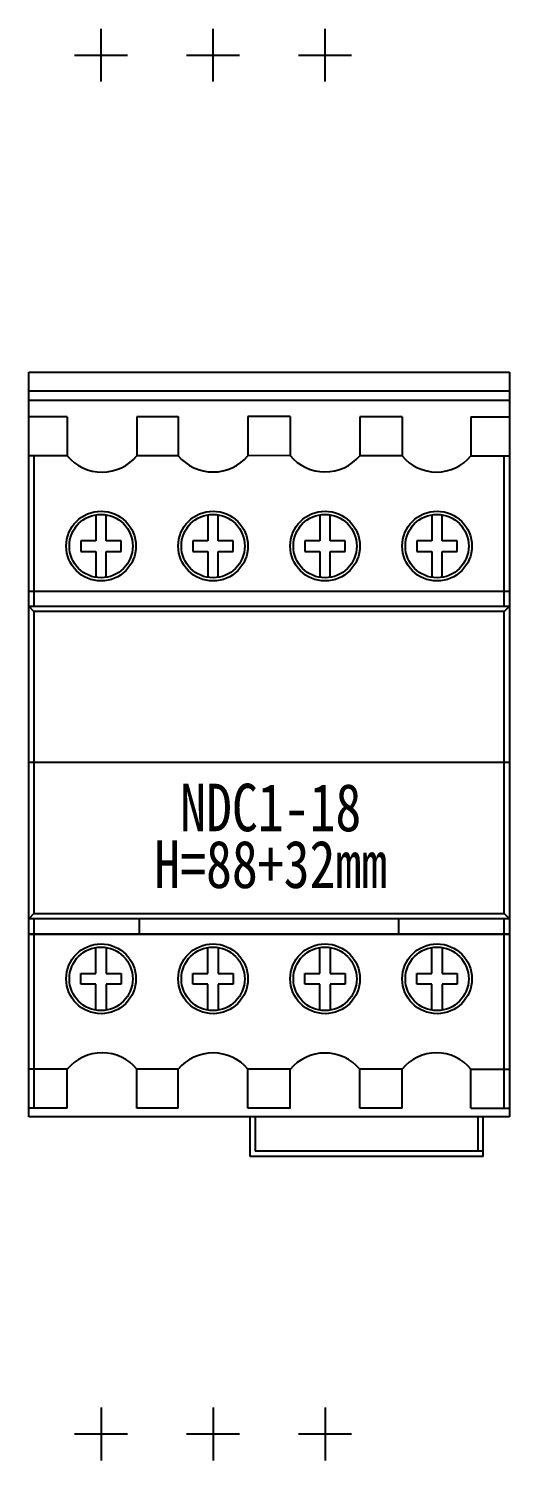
# Model space of a CAD drawing. Extents: x 1476551 to 1477151, y 431422 to 433222.
# Drawn here: x 1476911.1 to 1476956.6, y 432096.3 to 432231.8 of the extents above; entities that cross this region are included whole.
import ezdxf
from ezdxf.enums import TextEntityAlignment as Align

# ---------------------------------------------------------------- set-up
doc = ezdxf.new("R2010")
doc.units = 0
doc.header["$MEASUREMENT"] = 0
doc.layers.add('LY-SJ-YQJ', color=7, linetype='Continuous')
doc.layers.add('注释', color=1, linetype='Continuous')
doc.styles.add('-宋体', font='', dxfattribs={"width": 0.65})
doc.styles.get('-宋体').set_extended_font_data('NSimSun')

# ---------------------------------------------------------------- blocks, each defined once
blk = doc.blocks.new('接触器NDC1 18A-2022.1')
at = {"color": 0, "linetype": 'Continuous', "lineweight": 25}
for p, q in [((0, 36.91), (45.5, 36.91)), ((0, -33.53), (0, 36.91)), ((45.5, 36.91), (45.5, -33.53)), ((0, 35.17), (45.5, 35.17)), ((0, 34.27), (45.5, 34.27)), ((3.65, 32.71), (0, 32.71)), ((3.65, 32.71), (3.65, 29.01)), ((10.25, 32.71), (10.25, 29.02)), ((14.15, 32.71), (10.25, 32.71)), ((14.15, 32.72), (14.15, 29.02)), ((20.75, 32.72), (20.75, 29.02)), ((24.75, 32.72), (20.75, 32.72)), ((24.75, 32.73), (24.75, 29.03)), ((35.35, 32.71), (31.34, 32.71)), ((35.35, 32.71), (35.35, 29.01)), ((41.85, 32.71), (41.85, 29.01)), ((41.85, 32.71), (45.5, 32.71)), ((3.65, 29.01), (0, 29.01)), ((0.5, 29.01), (0.5, 14.78)), ((24.75, 29.03), (20.75, 29.02)), ((35.35, 29.01), (31.34, 29.01)), ((45, 14.78), (45, 29.01)), ((6.35, 23.42), (6.35, 20.97)), ((7.35, 20.97), (7.35, 23.42)), ((16.95, 23.42), (16.95, 20.97)), ((17.95, 20.97), (17.95, 23.42)), ((27.55, 23.42), (27.55, 20.97)), ((28.55, 20.97), (28.55, 23.42)), ((38.15, 23.42), (38.15, 20.97)), ((39.15, 20.97), (39.15, 23.42)), ((4.95, 20.97), (4.95, 19.97)), ((6.35, 20.97), (4.95, 20.97)), ((8.75, 20.97), (7.35, 20.97)), ((8.75, 19.97), (8.75, 20.97)), ((15.55, 20.97), (15.55, 19.97)), ((16.95, 20.97), (15.55, 20.97)), ((19.35, 20.97), (17.95, 20.97)), ((19.35, 19.97), (19.35, 20.97)), ((26.15, 20.97), (26.15, 19.97)), ((27.55, 20.97), (26.15, 20.97)), ((29.95, 20.97), (28.55, 20.97)), ((29.95, 19.97), (29.95, 20.97)), ((36.75, 20.97), (36.75, 19.97)), ((38.15, 20.97), (36.75, 20.97)), ((40.55, 20.97), (39.15, 20.97)), ((40.55, 19.97), (40.55, 20.97)), ((4.95, 19.97), (6.35, 19.97)), ((6.35, 19.97), (6.35, 17.51)), ((7.35, 19.97), (8.75, 19.97)), ((7.35, 17.51), (7.35, 19.97)), ((15.55, 19.97), (16.95, 19.97)), ((16.95, 19.97), (16.95, 17.51)), ((17.95, 19.97), (19.35, 19.97)), ((17.95, 17.51), (17.95, 19.97)), ((26.15, 19.97), (27.55, 19.97)), ((27.55, 19.97), (27.55, 17.51)), ((28.55, 19.97), (29.95, 19.97)), ((28.55, 17.51), (28.55, 19.97)), ((36.75, 19.97), (38.15, 19.97)), ((38.15, 19.97), (38.15, 17.51)), ((39.15, 19.97), (40.55, 19.97)), ((39.15, 17.51), (39.15, 19.97)), ((0, 16.22), (45.5, 16.22)), ((0, 14.78), (45.5, 14.78)), ((0.5, 14.28), (0, 14.78)), ((0.5, 14.28), (0.5, -14.28)), ((45, 14.28), (0.5, 14.28)), ((45.5, 14.78), (45, 14.28)), ((45, -14.28), (45, 14.28)), ((0.5, -14.28), (0, -14.78)), ((45.5, -14.78), (0, -14.78)), ((0.5, -14.28), (45, -14.28)), ((0.5, -14.78), (0.5, -32.63)), ((10.5, -16.28), (10.5, -14.78)), ((35, -14.78), (35, -16.28)), ((45.5, -14.78), (45, -14.28)), ((45, -32.71), (45, -14.78)), ((0, -16.22), (45.5, -16.22)), ((45.5, -16.28), (0, -16.28)), ((6.35, -19.97), (6.35, -17.51)), ((7.35, -17.51), (7.35, -19.97)), ((16.95, -19.97), (16.95, -17.51)), ((17.95, -17.51), (17.95, -19.97)), ((27.55, -19.97), (27.55, -17.51)), ((28.55, -17.51), (28.55, -19.97)), ((38.15, -19.97), (38.15, -17.51)), ((39.15, -17.51), (39.15, -19.97)), ((4.95, -19.97), (6.35, -19.97)), ((4.95, -20.97), (4.95, -19.97)), ((7.35, -19.97), (8.75, -19.97)), ((8.75, -19.97), (8.75, -20.97)), ((15.55, -19.97), (16.95, -19.97)), ((15.55, -20.97), (15.55, -19.97)), ((17.95, -19.97), (19.35, -19.97)), ((19.35, -19.97), (19.35, -20.97)), ((26.15, -19.97), (27.55, -19.97)), ((26.15, -20.97), (26.15, -19.97)), ((28.55, -19.97), (29.95, -19.97)), ((29.95, -19.97), (29.95, -20.97)), ((36.75, -19.97), (38.15, -19.97)), ((36.75, -20.97), (36.75, -19.97)), ((39.15, -19.97), (40.55, -19.97)), ((40.55, -19.97), (40.55, -20.97)), ((6.35, -20.97), (4.95, -20.97)), ((6.35, -23.42), (6.35, -20.97)), ((7.35, -20.97), (7.35, -23.42)), ((8.75, -20.97), (7.35, -20.97)), ((16.95, -20.97), (15.55, -20.97)), ((16.95, -23.42), (16.95, -20.97)), ((17.95, -20.97), (17.95, -23.42)), ((19.35, -20.97), (17.95, -20.97)), ((27.55, -20.97), (26.15, -20.97)), ((27.55, -23.42), (27.55, -20.97)), ((28.55, -20.97), (28.55, -23.42)), ((29.95, -20.97), (28.55, -20.97)), ((38.15, -20.97), (36.75, -20.97)), ((38.15, -23.42), (38.15, -20.97)), ((39.15, -20.97), (39.15, -23.42)), ((40.55, -20.97), (39.15, -20.97)), ((3.65, -29.01), (0, -29.01)), ((3.65, -32.71), (3.65, -29.01)), ((10.25, -32.71), (10.25, -29.02)), ((14.15, -32.72), (14.15, -29.02)), ((20.75, -32.72), (20.75, -29.02)), ((24.75, -29.03), (20.75, -29.02)), ((24.75, -32.73), (24.75, -29.03)), ((35.35, -29.01), (31.34, -29.01)), ((35.35, -32.71), (35.35, -29.01)), ((41.85, -32.71), (41.85, -29.01)), ((3.65, -32.71), (0, -32.71)), ((14.15, -32.71), (10.25, -32.71)), ((24.75, -32.72), (20.75, -32.72)), ((20.95, -37.29), (20.95, -33.53)), ((21.45, -33.53), (21.45, -36.79)), ((35.35, -32.71), (31.34, -32.71)), ((41.85, -32.71), (45.5, -32.71)), ((42.5, -33.53), (42.5, -36.79)), ((43, -37.29), (43, -33.53)), ((43, -37.29), (20.95, -37.29))]:
    blk.add_line(p, q, dxfattribs=at)
at = {"color": 0}
for p, q in [((31.34, 32.71), (31.34, 29.01)), ((14.15, 29.02), (10.25, 29.02)), ((41.85, 29.01), (45.5, 29.01)), ((14.15, -29.02), (10.25, -29.02)), ((31.34, -32.71), (31.34, -29.01)), ((41.85, -29.01), (45.5, -29.01)), ((45.5, -33.53), (0, -33.53)), ((43, -36.79), (21.45, -36.79))]:
    blk.add_line(p, q, dxfattribs=at)
at = {"color": 1, "linetype": 'Continuous', "lineweight": 25}
blk.add_line((45.5, 0), (0, 0), dxfattribs=at)
at = {"color": 0}
for centre, radius in [((6.85, 20.47), 3.3), ((6.85, 20.47), 3), ((17.45, 20.47), 3.3), ((17.45, 20.47), 3), ((28.05, 20.47), 3.3), ((28.05, 20.47), 3), ((38.65, 20.47), 3.3), ((38.65, 20.47), 3), ((6.85, -20.47), 3.3), ((6.85, -20.47), 3), ((17.45, -20.47), 3.3), ((17.45, -20.47), 3), ((28.05, -20.47), 3.3), ((28.05, -20.47), 3), ((38.65, -20.47), 3.3), ((38.65, -20.47), 3)]:
    blk.add_circle(centre, radius, dxfattribs=at)
at = {"color": 0, "linetype": 'Continuous', "lineweight": 25}
for centre, radius, start, end in [((6.95, 31.76), 4.29, 219.8893, 320.3009), ((17.45, 31.78), 4.3, 219.9502, 320.0498), ((28.05, 31.78), 4.29, 219.6994, 319.9198), ((38.6, 31.67), 4.2, 219.2677, 320.7323), ((6.95, -31.76), 4.29, 39.6991, 140.1107), ((17.45, -31.78), 4.3, 39.9502, 140.0498), ((28.05, -31.78), 4.29, 40.0802, 140.3006), ((38.6, -31.67), 4.2, 39.2677, 140.7323)]:
    blk.add_arc(centre, radius, start, end, dxfattribs=at)
at = {"layer": 'LY-SJ-YQJ', "color": 1, "linetype": 'ByBlock'}
for p, q in [((6.85, 64.42), (6.85, 69.42)), ((17.45, 64.42), (17.45, 69.42)), ((28.05, 64.42), (28.05, 69.42)), ((4.35, 66.92), (9.35, 66.92)), ((14.95, 66.92), (19.95, 66.92)), ((25.55, 66.92), (30.55, 66.92)), ((6.85, -61.03), (6.85, -66.03)), ((17.45, -61.03), (17.45, -66.03)), ((28.05, -61.03), (28.05, -66.03)), ((4.35, -63.53), (9.35, -63.53)), ((14.95, -63.53), (19.95, -63.53)), ((25.55, -63.53), (30.55, -63.53))]:
    blk.add_line(p, q, dxfattribs=at)
at = {"color": 3, "linetype": 'ByBlock', "lineweight": -3, "style": '-宋体', "width": 0.8}
for s, p in [('NDC1-18', (22.91, -4.26)), ('H=88+32mm', (22.91, -9.63))]:
    blk.add_text(s, height=4.5, dxfattribs=at).set_placement(p, align=Align.MIDDLE_CENTER)

msp = doc.modelspace()

# ---------------------------------------------------------------- block references
at = {"layer": '注释', "color": 6}
msp.add_blockref('接触器NDC1 18A-2022.1', (1476911.08, 432162.36), dxfattribs=at)

doc.saveas('drawing.dxf')
